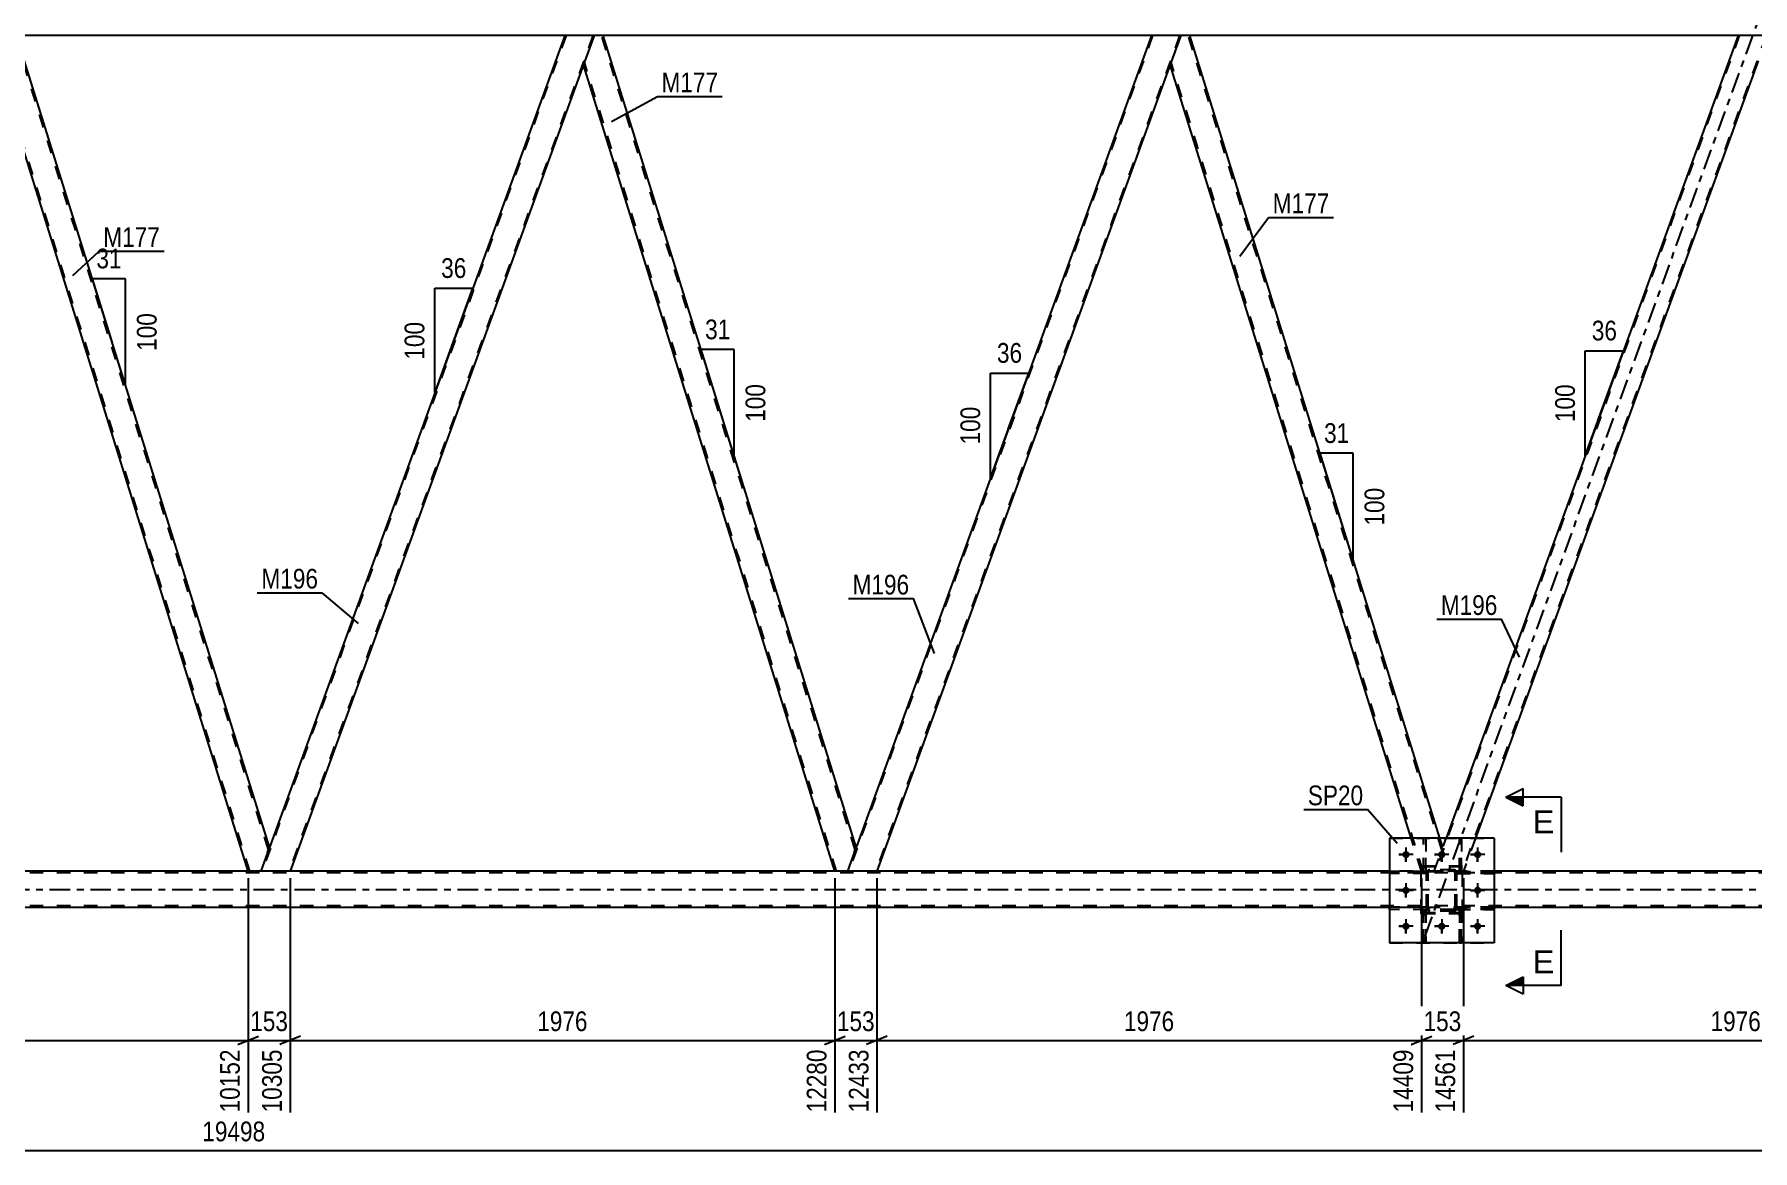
# Model space of a CAD drawing. Header units: millimetres. Extents: x 0 to 841, y 0 to 594.
# Drawn here: x 392.1 to 641.5, y 292.4 to 454.3 of the extents above; entities that cross this region are included whole.
import ezdxf

# ---------------------------------------------------------------- set-up
doc = ezdxf.new("R2010")
doc.units = ezdxf.units.MM
doc.linetypes.add('DXK_LINE_DOT2', pattern=[3.9198, 1.9599, -1.9599])
doc.linetypes.add('DXK_LINE_DOT3', pattern=[5.9187, 2.979, -0.9799, 0.9799, -0.9799])
doc.styles.add('Arial', font='ARIAL.TTF', dxfattribs={"height": 0.2})
doc.styles.add('Arial Narrow', font='ARIALN.TTF', dxfattribs={"height": 0.2})

# ---------------------------------------------------------------- blocks, each defined once
blk = doc.blocks.new('Part-814553119-4105 - 3729')
at = {"color": 2, "linetype": 'Continuous'}
for p, q in [((473.34, 454.14), (471.82, 449.94)), ((474.66, 454.14), (473.34, 454.14)), ((511.37, 336.39), (474.66, 454.14)), ((508.26, 332.92), (471.8, 449.89)), ((471.82, 449.94), (471.82, 449.94)), ((511.09, 335.64), (510.1, 332.92)), ((511.34, 336.33), (511.09, 335.64)), ((511.35, 336.34), (511.34, 336.33))]:
    blk.add_line(p, q, dxfattribs=at)
at = {"color": 7, "linetype": 'DXK_LINE_DOT2'}
for p, q in [((511.23, 336.02), (474.41, 454.14)), ((471.82, 449.94), (471.8, 449.89)), ((508.51, 332.92), (471.93, 450.26)), ((511.09, 335.64), (511.29, 336.17)), ((511.37, 336.39), (511.35, 336.34)), ((510.1, 332.92), (508.26, 332.92))]:
    blk.add_line(p, q, dxfattribs=at)
blk = doc.blocks.new('Part-814553119-4128 - 3729')
at = {"color": 2, "linetype": 'Continuous'}
for p, q in [((388.21, 454.14), (386.68, 449.94)), ((389.53, 454.14), (388.21, 454.14)), ((426.23, 336.39), (389.53, 454.14)), ((423.12, 332.92), (386.66, 449.89)), ((386.68, 449.94), (386.68, 449.94)), ((425.96, 335.64), (424.97, 332.92)), ((426.21, 336.33), (425.96, 335.64)), ((426.21, 336.34), (426.21, 336.33))]:
    blk.add_line(p, q, dxfattribs=at)
at = {"color": 7, "linetype": 'DXK_LINE_DOT2'}
for p, q in [((426.1, 336.02), (389.28, 454.14)), ((386.68, 449.94), (386.66, 449.89)), ((423.37, 332.92), (386.8, 450.26)), ((425.96, 335.64), (426.15, 336.17)), ((426.23, 336.39), (426.21, 336.34)), ((424.97, 332.92), (423.12, 332.92))]:
    blk.add_line(p, q, dxfattribs=at)
blk = doc.blocks.new('Part-814553119-4118 - 3729')
at = {"color": 7, "linetype": 'DXK_LINE_DOT2'}
for p, q in [((738.35, 332.68), (62.88, 332.68)), ((603.95, 332.92), (588.75, 332.92)), ((738.35, 327.88), (62.88, 327.88)), ((603.95, 327.64), (588.75, 327.64))]:
    blk.add_line(p, q, dxfattribs=at)
at = {"color": 2, "linetype": 'Continuous'}
for p, q in [((588.75, 332.92), (348.55, 332.92)), ((738.35, 332.92), (603.95, 332.92)), ((588.75, 327.64), (348.55, 327.64)), ((738.35, 327.64), (603.95, 327.64))]:
    blk.add_line(p, q, dxfattribs=at)
at = {"color": 7, "linetype": 'DXK_LINE_DOT3'}
blk.add_line((62.88, 330.28), (738.35, 330.28), dxfattribs=at)
blk = doc.blocks.new('Part-814553119-3905 - 3729')
at = {"color": 7, "linetype": 'DXK_LINE_DOT2'}
for p, q in [((594.15, 332.9), (588.75, 332.9)), ((588.75, 332.58), (588.75, 332.9)), ((594.15, 332.58), (588.75, 332.58)), ((593.55, 332.58), (593.55, 332.9)), ((594.15, 332.9), (594.15, 332.58))]:
    blk.add_line(p, q, dxfattribs=at)
blk = doc.blocks.new('Part-814553119-3919 - 3729')
at = {"color": 7, "linetype": 'DXK_LINE_DOT2'}
for p, q in [((598.91, 322.54), (598.91, 327.38)), ((598.91, 327.38), (599.23, 327.38)), ((598.91, 326.78), (599.23, 326.78)), ((599.23, 327.38), (599.23, 322.54)), ((599.23, 322.54), (598.91, 322.54))]:
    blk.add_line(p, q, dxfattribs=at)
blk = doc.blocks.new('Part-814553119-3922 - 3729')
at = {"color": 7, "linetype": 'DXK_LINE_DOT2'}
for p, q in [((593.71, 322.54), (593.71, 327.38)), ((593.71, 327.38), (594.03, 327.38)), ((593.71, 326.78), (594.03, 326.78)), ((594.03, 327.38), (594.03, 322.54)), ((594.03, 322.54), (593.71, 322.54))]:
    blk.add_line(p, q, dxfattribs=at)
blk = doc.blocks.new('Part-814553119-3930 - 3729')
at = {"color": 7, "linetype": 'DXK_LINE_DOT2'}
for p, q in [((599.35, 333.54), (593.35, 333.54)), ((593.35, 326.74), (593.35, 333.54)), ((599.35, 326.74), (599.35, 333.54)), ((599.35, 326.74), (593.35, 326.74))]:
    blk.add_line(p, q, dxfattribs=at)
blk = doc.blocks.new('Part-814553119-3934 - 3729')
at = {"color": 7, "linetype": 'DXK_LINE_DOT2'}
for p, q in [((594.15, 327.7), (588.75, 327.7)), ((588.75, 327.38), (588.75, 327.7)), ((594.15, 327.38), (588.75, 327.38)), ((593.55, 327.38), (593.55, 327.7)), ((594.15, 327.7), (594.15, 327.38))]:
    blk.add_line(p, q, dxfattribs=at)
blk = doc.blocks.new('Bolt-814553119-4166 - 3729')
at = {"color": 1, "linetype": 'Continuous'}
for p, q in [((590.11, 335.34), (590.81, 335.34)), ((591.15, 336.38), (591.15, 335.69)), ((591.15, 334.3), (591.15, 335)), ((592.19, 335.34), (591.5, 335.34)), ((595.31, 335.34), (596.01, 335.34)), ((596.35, 336.38), (596.35, 335.69)), ((596.35, 334.3), (596.35, 335)), ((597.39, 335.34), (596.7, 335.34)), ((600.51, 335.34), (601.21, 335.34)), ((601.55, 336.38), (601.55, 335.69)), ((601.55, 334.3), (601.55, 335)), ((602.59, 335.34), (601.9, 335.34)), ((590.11, 330.14), (590.81, 330.14)), ((591.15, 331.18), (591.15, 330.49)), ((591.15, 329.1), (591.15, 329.8)), ((592.19, 330.14), (591.5, 330.14)), ((600.51, 330.14), (601.21, 330.14)), ((601.55, 331.18), (601.55, 330.49)), ((601.55, 329.1), (601.55, 329.8)), ((602.59, 330.14), (601.9, 330.14)), ((590.11, 324.94), (590.81, 324.94)), ((591.15, 325.98), (591.15, 325.29)), ((591.15, 323.9), (591.15, 324.6)), ((592.19, 324.94), (591.5, 324.94)), ((595.31, 324.94), (596.01, 324.94)), ((596.35, 325.98), (596.35, 325.29)), ((596.35, 323.9), (596.35, 324.6)), ((597.39, 324.94), (596.7, 324.94)), ((600.51, 324.94), (601.21, 324.94)), ((601.55, 325.98), (601.55, 325.29)), ((601.55, 323.9), (601.55, 324.6)), ((602.59, 324.94), (601.9, 324.94))]:
    blk.add_line(p, q, dxfattribs=at)
blk = doc.blocks.new('Part-814553119-3957 - 3729')
at = {"color": 7, "linetype": 'DXK_LINE_DOT2'}
for p, q in [((603.95, 327.7), (598.55, 327.7)), ((598.55, 327.7), (598.55, 327.38)), ((598.55, 327.38), (603.95, 327.38)), ((599.15, 327.38), (599.15, 327.7)), ((603.95, 327.38), (603.95, 327.7))]:
    blk.add_line(p, q, dxfattribs=at)
blk = doc.blocks.new('Part-814553119-3958 - 3729')
at = {"color": 7, "linetype": 'DXK_LINE_DOT2'}
for p, q in [((603.95, 332.9), (598.55, 332.9)), ((598.55, 332.9), (598.55, 332.58)), ((598.55, 332.58), (603.95, 332.58)), ((599.15, 332.58), (599.15, 332.9)), ((603.95, 332.58), (603.95, 332.9))]:
    blk.add_line(p, q, dxfattribs=at)
blk = doc.blocks.new('Part-814553119-3961 - 3729')
at = {"color": 7, "linetype": 'DXK_LINE_DOT2'}
for p, q in [((599.23, 327.38), (598.91, 327.38)), ((598.91, 327.38), (598.91, 322.54)), ((598.91, 326.78), (599.23, 326.78)), ((599.23, 322.54), (599.23, 327.38)), ((598.91, 322.54), (599.23, 322.54))]:
    blk.add_line(p, q, dxfattribs=at)
blk = doc.blocks.new('Part-814553119-3975 - 3729')
at = {"color": 2, "linetype": 'Continuous'}
for p, q in [((558.48, 454.14), (556.95, 449.94)), ((559.8, 454.14), (558.48, 454.14)), ((596.08, 337.74), (559.8, 454.14)), ((591.89, 337.74), (556.93, 449.89)), ((556.95, 449.94), (556.95, 449.94))]:
    blk.add_line(p, q, dxfattribs=at)
at = {"color": 7, "linetype": 'DXK_LINE_DOT2'}
for p, q in [((596.36, 336.02), (559.55, 454.14)), ((556.95, 449.94), (556.93, 449.89)), ((593.64, 332.92), (557.07, 450.26)), ((593.39, 332.92), (591.89, 337.74)), ((596.5, 336.39), (596.08, 337.74)), ((595.24, 332.92), (596.5, 336.39)), ((593.39, 332.92), (595.24, 332.92))]:
    blk.add_line(p, q, dxfattribs=at)
blk = doc.blocks.new('Part-814553119-3995 - 3729')
at = {"color": 7, "linetype": 'DXK_LINE_DOT2'}
for p, q in [((598.91, 332.9), (598.91, 337.74)), ((598.91, 337.74), (599.23, 337.74)), ((599.23, 337.74), (599.23, 332.9)), ((598.91, 333.5), (599.23, 333.5)), ((599.23, 332.9), (598.91, 332.9))]:
    blk.add_line(p, q, dxfattribs=at)
blk = doc.blocks.new('Part-814553119-3998 - 3729')
at = {"color": 7, "linetype": 'DXK_LINE_DOT2'}
for p, q in [((593.71, 332.9), (593.71, 337.74)), ((593.71, 337.74), (594.03, 337.74)), ((594.03, 337.74), (594.03, 332.9)), ((593.71, 333.5), (594.03, 333.5)), ((594.03, 332.9), (593.71, 332.9))]:
    blk.add_line(p, q, dxfattribs=at)
blk = doc.blocks.new('Part-814553119-4019 - 3729')
at = {"color": 2, "linetype": 'Continuous'}
for p, q in [((603.95, 337.74), (588.75, 337.74)), ((588.75, 337.74), (588.75, 322.54)), ((603.95, 337.74), (603.95, 322.54)), ((603.95, 322.54), (588.75, 322.54))]:
    blk.add_line(p, q, dxfattribs=at)
blk = doc.blocks.new('Part-814553119-4020 - 3729')
at = {"color": 7, "linetype": 'DXK_LINE_DOT2'}
for p, q in [((588.75, 337.74), (603.95, 337.74)), ((588.75, 337.74), (588.75, 322.54)), ((603.95, 337.74), (603.95, 322.54)), ((588.75, 322.54), (603.95, 322.54))]:
    blk.add_line(p, q, dxfattribs=at)
blk = doc.blocks.new('Part-814553119-4022 - 3729')
at = {"color": 7, "linetype": 'DXK_LINE_DOT2'}
for p, q in [((594.15, 332.66), (594.19, 332.85)), ((594.19, 332.85), (594.15, 332.66)), ((594.15, 327.62), (594.15, 332.66)), ((594.39, 332.66), (594.41, 332.75)), ((594.39, 327.62), (594.39, 332.66)), ((594.41, 332.75), (594.46, 332.83)), ((594.45, 333.11), (594.63, 333.14)), ((594.63, 333.14), (594.45, 333.11)), ((594.46, 332.83), (594.54, 332.88)), ((594.54, 332.88), (594.63, 332.9)), ((598.07, 333.14), (594.63, 333.14)), ((594.63, 332.9), (598.07, 332.9)), ((598.07, 333.14), (598.26, 333.11)), ((598.26, 333.11), (598.07, 333.14)), ((598.07, 332.9), (598.16, 332.88)), ((598.16, 332.88), (598.24, 332.83)), ((598.24, 332.83), (598.29, 332.75)), ((598.29, 332.75), (598.31, 332.66)), ((598.31, 327.62), (598.31, 332.66)), ((598.52, 332.85), (598.55, 332.66)), ((598.55, 332.66), (598.52, 332.85)), ((598.55, 327.62), (598.55, 332.66)), ((594.19, 327.44), (594.15, 327.62)), ((594.15, 327.62), (594.19, 327.44)), ((594.41, 327.53), (594.39, 327.62)), ((594.46, 327.45), (594.41, 327.53)), ((594.63, 327.14), (594.45, 327.18)), ((594.45, 327.18), (594.63, 327.14)), ((594.54, 327.4), (594.46, 327.45)), ((594.63, 327.38), (594.54, 327.4)), ((598.07, 327.38), (594.63, 327.38)), ((598.07, 327.14), (594.63, 327.14)), ((598.16, 327.4), (598.07, 327.38)), ((598.26, 327.18), (598.07, 327.14)), ((598.07, 327.14), (598.26, 327.18)), ((598.24, 327.45), (598.16, 327.4)), ((598.29, 327.53), (598.24, 327.45)), ((598.31, 327.62), (598.29, 327.53)), ((598.55, 327.62), (598.52, 327.44)), ((598.52, 327.44), (598.55, 327.62))]:
    blk.add_line(p, q, dxfattribs=at)
at = {"color": 7, "linetype": 'DXK_LINE_DOT3'}
blk.add_line((596.35, 330.14), (596.35, 330.14), dxfattribs=at)
at = {"color": 7, "linetype": 'DXK_LINE_DOT2'}
for centre, start, end in [((594.63, 332.66), 112.5, 157.5), ((594.63, 332.66), 112.5, 157.5), ((598.07, 332.66), 22.5, 67.5), ((598.07, 332.66), 22.5, 67.5), ((594.63, 327.62), 202.5, 247.5), ((594.63, 327.62), 202.5, 247.5), ((598.07, 327.62), 292.5, 337.5), ((598.07, 327.62), 292.5, 337.5)]:
    blk.add_arc(centre, 0.48, start, end, dxfattribs=at)
blk = doc.blocks.new('Part-814553119-4028 - 3729')
at = {"color": 2, "linetype": 'Continuous'}
for p, q in [((593.71, 337.74), (593.71, 337.74)), ((594.03, 337.74), (593.71, 337.74)), ((594.03, 337.74), (594.03, 337.74))]:
    blk.add_line(p, q, dxfattribs=at)
at = {"color": 7, "linetype": 'DXK_LINE_DOT2'}
for p, q in [((593.71, 332.9), (593.71, 337.74)), ((594.03, 332.9), (594.03, 337.74)), ((593.71, 333.5), (594.03, 333.5)), ((594.03, 332.9), (593.71, 332.9))]:
    blk.add_line(p, q, dxfattribs=at)
blk = doc.blocks.new('Part-814553119-4048 - 3729')
at = {"color": 7, "linetype": 'DXK_LINE_DOT2'}
for p, q in [((728.75, 454.14), (213.69, 454.14)), ((474.66, 454.14), (469.09, 454.14)), ((559.8, 454.14), (554.22, 454.14)), ((644.93, 454.14), (639.36, 454.14))]:
    blk.add_line(p, q, dxfattribs=at)
at = {"color": 2, "linetype": 'Continuous'}
for p, q in [((469.09, 454.14), (389.53, 454.14)), ((554.22, 454.14), (474.66, 454.14)), ((639.36, 454.14), (559.8, 454.14))]:
    blk.add_line(p, q, dxfattribs=at)
blk = doc.blocks.new('Part-814553119-4049 - 3729')
at = {"color": 7, "linetype": 'DXK_LINE_DOT2'}
for p, q in [((594.15, 327.7), (588.75, 327.7)), ((588.75, 327.7), (588.75, 327.38)), ((594.15, 327.38), (588.75, 327.38)), ((593.55, 327.38), (593.55, 327.7)), ((594.15, 327.38), (594.15, 327.7))]:
    blk.add_line(p, q, dxfattribs=at)
blk = doc.blocks.new('Part-814553119-4054 - 3729')
at = {"color": 7, "linetype": 'DXK_LINE_DOT2'}
for p, q in [((554.39, 454.14), (510.27, 332.92)), ((558.31, 454.14), (514.19, 332.92)), ((558.48, 454.14), (556.95, 449.94)), ((511.35, 336.34), (510.1, 332.92)), ((514.36, 332.92), (510.1, 332.92))]:
    blk.add_line(p, q, dxfattribs=at)
at = {"color": 2, "linetype": 'Continuous'}
for p, q in [((554.22, 454.14), (511.35, 336.34)), ((558.48, 454.14), (554.22, 454.14)), ((556.95, 449.94), (514.36, 332.92))]:
    blk.add_line(p, q, dxfattribs=at)
blk = doc.blocks.new('Part-814553119-4064 - 3729')
at = {"color": 7, "linetype": 'DXK_LINE_DOT2'}
for p, q in [((594.03, 327.38), (593.71, 327.38)), ((593.71, 327.38), (593.71, 322.54)), ((593.71, 326.78), (594.03, 326.78)), ((594.03, 322.54), (594.03, 327.38)), ((593.71, 322.54), (594.03, 322.54))]:
    blk.add_line(p, q, dxfattribs=at)
blk = doc.blocks.new('Part-814553119-4069 - 3729')
at = {"color": 7, "linetype": 'DXK_LINE_DOT2'}
for p, q in [((599.35, 333.68), (593.35, 333.68)), ((593.35, 326.88), (593.35, 333.68)), ((599.35, 326.88), (599.35, 333.68)), ((599.35, 326.88), (593.35, 326.88))]:
    blk.add_line(p, q, dxfattribs=at)
blk = doc.blocks.new('Part-814553119-4070 - 3729')
at = {"color": 7, "linetype": 'DXK_LINE_DOT2'}
for p, q in [((594.15, 332.66), (594.19, 332.85)), ((594.19, 332.85), (594.15, 332.66)), ((594.15, 327.62), (594.15, 332.66)), ((594.39, 332.66), (594.41, 332.75)), ((594.39, 327.62), (594.39, 332.66)), ((594.41, 332.75), (594.46, 332.83)), ((594.45, 333.11), (594.63, 333.14)), ((594.63, 333.14), (594.45, 333.11)), ((594.46, 332.83), (594.54, 332.88)), ((594.54, 332.88), (594.63, 332.9)), ((598.07, 333.14), (594.63, 333.14)), ((594.63, 332.9), (598.07, 332.9)), ((598.07, 333.14), (598.26, 333.11)), ((598.26, 333.11), (598.07, 333.14)), ((598.07, 332.9), (598.16, 332.88)), ((598.16, 332.88), (598.24, 332.83)), ((598.24, 332.83), (598.29, 332.75)), ((598.29, 332.75), (598.31, 332.66)), ((598.31, 327.62), (598.31, 332.66)), ((598.52, 332.85), (598.55, 332.66)), ((598.55, 332.66), (598.52, 332.85)), ((598.55, 327.62), (598.55, 332.66)), ((594.19, 327.44), (594.15, 327.62)), ((594.15, 327.62), (594.19, 327.44)), ((594.41, 327.53), (594.39, 327.62)), ((594.46, 327.45), (594.41, 327.53)), ((594.63, 327.14), (594.45, 327.18)), ((594.45, 327.18), (594.63, 327.14)), ((594.54, 327.4), (594.46, 327.45)), ((594.63, 327.38), (594.54, 327.4)), ((598.07, 327.38), (594.63, 327.38)), ((598.07, 327.14), (594.63, 327.14)), ((598.16, 327.4), (598.07, 327.38)), ((598.26, 327.18), (598.07, 327.14)), ((598.07, 327.14), (598.26, 327.18)), ((598.24, 327.45), (598.16, 327.4)), ((598.29, 327.53), (598.24, 327.45)), ((598.31, 327.62), (598.29, 327.53)), ((598.55, 327.62), (598.52, 327.44)), ((598.52, 327.44), (598.55, 327.62))]:
    blk.add_line(p, q, dxfattribs=at)
at = {"color": 7, "linetype": 'DXK_LINE_DOT3'}
blk.add_line((596.35, 330.14), (596.35, 330.14), dxfattribs=at)
at = {"color": 7, "linetype": 'DXK_LINE_DOT2'}
for centre, start, end in [((594.63, 332.66), 112.5, 157.5), ((594.63, 332.66), 112.5, 157.5), ((598.07, 332.66), 22.5, 67.5), ((598.07, 332.66), 22.5, 67.5), ((594.63, 327.62), 202.5, 247.5), ((594.63, 327.62), 202.5, 247.5), ((598.07, 327.62), 292.5, 337.5), ((598.07, 327.62), 292.5, 337.5)]:
    blk.add_arc(centre, 0.48, start, end, dxfattribs=at)
blk = doc.blocks.new('Part-814553119-4072 - 3729')
at = {"color": 7, "linetype": 'DXK_LINE_DOT2'}
for p, q in [((598.55, 327.38), (598.55, 327.7)), ((598.55, 327.7), (603.95, 327.7)), ((603.95, 327.38), (598.55, 327.38)), ((599.15, 327.38), (599.15, 327.7)), ((603.95, 327.7), (603.95, 327.38))]:
    blk.add_line(p, q, dxfattribs=at)
blk = doc.blocks.new('Part-814553119-4099 - 3729')
at = {"color": 2, "linetype": 'Continuous'}
for p, q in [((598.91, 337.74), (598.91, 337.74)), ((599.23, 337.74), (598.91, 337.74)), ((599.23, 337.74), (599.23, 337.74))]:
    blk.add_line(p, q, dxfattribs=at)
at = {"color": 7, "linetype": 'DXK_LINE_DOT2'}
for p, q in [((598.91, 332.9), (598.91, 337.74)), ((599.23, 332.9), (599.23, 337.74)), ((598.91, 333.5), (599.23, 333.5)), ((599.23, 332.9), (598.91, 332.9))]:
    blk.add_line(p, q, dxfattribs=at)
blk = doc.blocks.new('Part-814553119-4110 - 3729')
at = {"color": 7, "linetype": 'DXK_LINE_DOT2'}
for p, q in [((469.26, 454.14), (425.14, 332.92)), ((473.17, 454.14), (429.05, 332.92)), ((473.34, 454.14), (471.82, 449.94)), ((426.21, 336.34), (424.97, 332.92)), ((429.22, 332.92), (424.97, 332.92))]:
    blk.add_line(p, q, dxfattribs=at)
at = {"color": 2, "linetype": 'Continuous'}
for p, q in [((469.09, 454.14), (426.21, 336.34)), ((473.34, 454.14), (469.09, 454.14)), ((471.82, 449.94), (429.22, 332.92))]:
    blk.add_line(p, q, dxfattribs=at)
blk = doc.blocks.new('Part-814553119-4111 - 3729')
at = {"color": 7, "linetype": 'DXK_LINE_DOT2'}
for p, q in [((598.55, 332.58), (598.55, 332.9)), ((598.55, 332.9), (603.95, 332.9)), ((603.95, 332.58), (598.55, 332.58)), ((599.15, 332.58), (599.15, 332.9)), ((603.95, 332.9), (603.95, 332.58))]:
    blk.add_line(p, q, dxfattribs=at)
blk = doc.blocks.new('Part-814553119-4113 - 3729')
at = {"color": 7, "linetype": 'DXK_LINE_DOT2'}
for p, q in [((594.15, 332.9), (588.75, 332.9)), ((588.75, 332.9), (588.75, 332.58)), ((594.15, 332.58), (588.75, 332.58)), ((593.55, 332.58), (593.55, 332.9)), ((594.15, 332.58), (594.15, 332.9))]:
    blk.add_line(p, q, dxfattribs=at)
blk = doc.blocks.new('Part-814553119-4133 - 3729')
at = {"color": 7, "linetype": 'DXK_LINE_DOT3'}
blk.add_line((593.94, 323.52), (644.91, 463.54), dxfattribs=at)
at = {"color": 7, "linetype": 'DXK_LINE_DOT2'}
for p, q in [((639.53, 454.14), (595.41, 332.92)), ((643.44, 454.14), (599.32, 332.92)), ((643.61, 454.14), (642.08, 449.94)), ((595.24, 332.92), (596.99, 337.74)), ((601.25, 337.74), (599.49, 332.92)), ((599.49, 332.92), (595.24, 332.92))]:
    blk.add_line(p, q, dxfattribs=at)
at = {"color": 2, "linetype": 'Continuous'}
for p, q in [((639.36, 454.14), (596.99, 337.74)), ((643.61, 454.14), (639.36, 454.14)), ((642.08, 449.94), (601.25, 337.74))]:
    blk.add_line(p, q, dxfattribs=at)
blk = doc.blocks.new('Bolt-814553119-4165 - 3729')
at = {"linetype": 'Continuous'}
for points in [[(591.67, 335.34, -1), (590.63, 335.34, -1)], [(596.87, 335.34, -1), (595.83, 335.34, -1)], [(602.07, 335.34, -1), (601.03, 335.34, -1)], [(591.67, 330.14, -1), (590.63, 330.14, -1)], [(602.07, 330.14, -1), (601.03, 330.14, -1)], [(591.67, 324.94, -1), (590.63, 324.94, -1)], [(596.87, 324.94, -1), (595.83, 324.94, -1)], [(602.07, 324.94, -1), (601.03, 324.94, -1)]]:
    blk.add_hatch(color=1, dxfattribs=at).paths.add_polyline_path(points)
at = {"color": 1, "linetype": 'Continuous'}
for p, q in [((592.19, 335.34), (590.11, 335.34)), ((591.15, 336.38), (591.15, 334.3)), ((597.39, 335.34), (595.31, 335.34)), ((596.35, 336.38), (596.35, 334.3)), ((602.59, 335.34), (600.51, 335.34)), ((601.55, 336.38), (601.55, 334.3)), ((592.19, 330.14), (590.11, 330.14)), ((591.15, 331.18), (591.15, 329.1)), ((602.59, 330.14), (600.51, 330.14)), ((601.55, 331.18), (601.55, 329.1)), ((592.19, 324.94), (590.11, 324.94)), ((591.15, 325.98), (591.15, 323.9)), ((597.39, 324.94), (595.31, 324.94)), ((596.35, 325.98), (596.35, 323.9)), ((602.59, 324.94), (600.51, 324.94)), ((601.55, 325.98), (601.55, 323.9))]:
    blk.add_line(p, q, dxfattribs=at)
blk = doc.blocks.new('StraightDimension-814553119-11121 - 3729')
at = {"color": 7, "linetype": 'Continuous'}
for p, q in [((423.12, 331.92), (423.12, 297.94)), ((429.22, 331.92), (429.22, 297.94)), ((421.62, 307.78), (424.62, 308.98)), ((423.12, 308.38), (429.22, 308.38)), ((430.72, 308.98), (427.72, 307.78))]:
    blk.add_line(p, q, dxfattribs=at)
at = {"color": 0}
blk.add_wipeout([(429.52, 309.13), (429.52, 313.33), (422.83, 313.33), (422.83, 309.13)], dxfattribs=at)
at = {"color": 0, "linetype": 'Continuous'}
blk.add_wipeout([(428.62, 307.68), (424.42, 307.68), (424.42, 297.34), (428.62, 297.34)], dxfattribs=at)
at = {"color": 3, "style": 'Arial Narrow'}
blk.add_text('153', height=2.863, dxfattribs=at).set_placement((423.43, 309.73))
at = {"color": 3, "linetype": 'Continuous', "style": 'Arial Narrow'}
blk.add_text('10305', height=2.863, rotation=90.0002, dxfattribs=at).set_placement((428.02, 297.94))
blk = doc.blocks.new('AngleDimension-814553119-5189 - 3729')
at = {"color": 7, "linetype": 'Continuous'}
for p, q in [((403.38, 409.69), (400.52, 418.86)), ((405.35, 418.86), (400.52, 418.86)), ((405.35, 403.39), (400.52, 418.86)), ((405.35, 403.39), (405.35, 418.86))]:
    blk.add_line(p, q, dxfattribs=at)
at = {"color": 0}
for points in [[(405.36, 419.76), (405.36, 423.96), (400.51, 423.96), (400.51, 419.76)], [(410.45, 414.47), (406.25, 414.47), (406.25, 407.79), (410.45, 407.79)]]:
    blk.add_wipeout(points, dxfattribs=at)
at = {"color": 3, "style": 'Arial Narrow'}
blk.add_text('31', height=2.863, dxfattribs=at).set_placement((401.11, 420.36))
blk.add_text('100', height=2.863, rotation=90.0002, dxfattribs=at).set_placement((409.85, 408.39))
blk = doc.blocks.new('AngleDimension-814553119-5217 - 3729')
at = {"color": 7, "linetype": 'Continuous'}
for p, q in [((493.68, 408.58), (488.86, 408.58)), ((493.68, 393.11), (488.86, 408.58)), ((493.68, 393.11), (493.68, 408.58)), ((495.6, 386.98), (493.68, 393.11))]:
    blk.add_line(p, q, dxfattribs=at)
at = {"color": 0}
for points in [[(493.7, 409.48), (493.7, 413.68), (488.85, 413.68), (488.85, 409.48)], [(498.78, 404.19), (494.58, 404.19), (494.58, 397.5), (498.78, 397.5)]]:
    blk.add_wipeout(points, dxfattribs=at)
at = {"color": 3, "style": 'Arial Narrow'}
blk.add_text('31', height=2.863, dxfattribs=at).set_placement((489.45, 410.08))
blk.add_text('100', height=2.863, rotation=90.0002, dxfattribs=at).set_placement((498.18, 398.1))
blk = doc.blocks.new('StraightDimension-814553119-11119 - 3729')
at = {"color": 7, "linetype": 'Continuous'}
for p, q in [((508.26, 331.92), (508.26, 297.94)), ((514.36, 331.92), (514.36, 297.94)), ((506.76, 307.78), (509.76, 308.98)), ((508.26, 308.38), (514.36, 308.38)), ((515.86, 308.98), (512.86, 307.78))]:
    blk.add_line(p, q, dxfattribs=at)
at = {"color": 0}
blk.add_wipeout([(514.65, 309.13), (514.65, 313.33), (507.97, 313.33), (507.97, 309.13)], dxfattribs=at)
at = {"color": 0, "linetype": 'Continuous'}
blk.add_wipeout([(513.76, 307.68), (509.56, 307.68), (509.56, 297.34), (513.76, 297.34)], dxfattribs=at)
at = {"color": 3, "style": 'Arial Narrow'}
blk.add_text('153', height=2.863, dxfattribs=at).set_placement((508.57, 309.73))
at = {"color": 3, "linetype": 'Continuous', "style": 'Arial Narrow'}
blk.add_text('12433', height=2.863, rotation=90.0002, dxfattribs=at).set_placement((513.16, 297.94))
blk = doc.blocks.new('StraightDimension-814553119-11118 - 3729')
at = {"color": 7, "linetype": 'Continuous'}
for p, q in [((514.36, 331.92), (514.36, 297.94)), ((593.39, 331.92), (593.39, 297.94)), ((515.86, 308.98), (512.86, 307.78)), ((514.36, 308.38), (593.39, 308.38)), ((591.89, 307.78), (594.89, 308.98))]:
    blk.add_line(p, q, dxfattribs=at)
at = {"color": 0}
blk.add_wipeout([(558.13, 309.13), (558.13, 313.33), (549.62, 313.33), (549.62, 309.13)], dxfattribs=at)
at = {"color": 0, "linetype": 'Continuous'}
blk.add_wipeout([(592.79, 307.68), (588.59, 307.68), (588.59, 297.34), (592.79, 297.34)], dxfattribs=at)
at = {"color": 3, "style": 'Arial Narrow'}
blk.add_text('1976', height=2.863, dxfattribs=at).set_placement((550.22, 309.73))
at = {"color": 3, "linetype": 'Continuous', "style": 'Arial Narrow'}
blk.add_text('14409', height=2.863, rotation=90.0002, dxfattribs=at).set_placement((592.19, 297.94))
blk = doc.blocks.new('AngleDimension-814553119-5259 - 3729')
at = {"color": 7, "linetype": 'Continuous'}
for p, q in [((617.17, 408.41), (622.71, 408.41)), ((617.17, 393.19), (622.71, 408.41)), ((617.17, 393.19), (617.17, 408.41)), ((619.02, 398.25), (622.71, 408.41))]:
    blk.add_line(p, q, dxfattribs=at)
at = {"color": 0}
for points in [[(622.37, 409.31), (622.37, 413.51), (617.52, 413.51), (617.52, 409.31)], [(616.27, 404.14), (612.07, 404.14), (612.07, 397.46), (616.27, 397.46)]]:
    blk.add_wipeout(points, dxfattribs=at)
at = {"color": 3, "style": 'Arial Narrow'}
blk.add_text('36', height=2.863, dxfattribs=at).set_placement((618.12, 409.91))
blk.add_text('100', height=2.863, rotation=90.0002, dxfattribs=at).set_placement((615.67, 398.06))
blk = doc.blocks.new('StraightDimension-814553119-4482 - 3729')
at = {"color": 7, "linetype": 'Continuous'}
blk.add_line((52.02, 292.4), (790.08, 292.4), dxfattribs=at)
at = {"color": 0}
blk.add_wipeout([(426.22, 293.15), (426.22, 297.35), (415.88, 297.35), (415.88, 293.15)], dxfattribs=at)
at = {"color": 3, "style": 'Arial Narrow'}
blk.add_text('19498', height=2.863, dxfattribs=at).set_placement((416.48, 293.75))
blk = doc.blocks.new('AngleDimension-814553119-5203 - 3729')
at = {"color": 7, "linetype": 'Continuous'}
for p, q in [((450.2, 417.47), (455.74, 417.47)), ((450.2, 402.25), (455.74, 417.47)), ((450.2, 402.25), (450.2, 417.47)), ((450.55, 403.2), (455.74, 417.47))]:
    blk.add_line(p, q, dxfattribs=at)
at = {"color": 0}
for points in [[(455.4, 418.37), (455.4, 422.57), (450.54, 422.57), (450.54, 418.37)], [(449.3, 413.2), (445.1, 413.2), (445.1, 406.52), (449.3, 406.52)]]:
    blk.add_wipeout(points, dxfattribs=at)
at = {"color": 3, "style": 'Arial Narrow'}
blk.add_text('36', height=2.863, dxfattribs=at).set_placement((451.14, 418.97))
blk.add_text('100', height=2.863, rotation=90.0002, dxfattribs=at).set_placement((448.7, 407.12))
blk = doc.blocks.new('AngleDimension-814553119-5231 - 3729')
at = {"color": 7, "linetype": 'Continuous'}
for p, q in [((530.86, 405.17), (536.4, 405.17)), ((530.86, 389.95), (536.4, 405.17)), ((530.86, 389.95), (530.86, 405.17)), ((533.44, 397.03), (536.4, 405.17))]:
    blk.add_line(p, q, dxfattribs=at)
at = {"color": 0}
for points in [[(536.06, 406.07), (536.06, 410.27), (531.2, 410.27), (531.2, 406.07)], [(529.96, 400.9), (525.76, 400.9), (525.76, 394.22), (529.96, 394.22)]]:
    blk.add_wipeout(points, dxfattribs=at)
at = {"color": 3, "style": 'Arial Narrow'}
blk.add_text('36', height=2.863, dxfattribs=at).set_placement((531.8, 406.67))
blk.add_text('100', height=2.863, rotation=90.0002, dxfattribs=at).set_placement((529.36, 394.82))
blk = doc.blocks.new('AngleDimension-814553119-5245 - 3729')
at = {"color": 7, "linetype": 'Continuous'}
for p, q in [((580.94, 386.3), (578.69, 393.54)), ((583.51, 393.54), (578.69, 393.54)), ((583.51, 378.07), (578.69, 393.54)), ((583.51, 378.07), (583.51, 393.54))]:
    blk.add_line(p, q, dxfattribs=at)
at = {"color": 0}
for points in [[(583.53, 394.44), (583.53, 398.64), (578.67, 398.64), (578.67, 394.44)], [(588.61, 389.15), (584.41, 389.15), (584.41, 382.46), (588.61, 382.46)]]:
    blk.add_wipeout(points, dxfattribs=at)
at = {"color": 3, "style": 'Arial Narrow'}
blk.add_text('31', height=2.863, dxfattribs=at).set_placement((579.27, 395.04))
blk.add_text('100', height=2.863, rotation=90.0002, dxfattribs=at).set_placement((588.01, 383.06))
blk = doc.blocks.new('StraightDimension-814553119-11116 - 3729')
at = {"color": 7, "linetype": 'Continuous'}
for p, q in [((599.49, 331.92), (599.49, 297.94)), ((678.53, 331.92), (678.53, 297.94)), ((600.99, 308.98), (597.99, 307.78)), ((599.49, 308.38), (678.53, 308.38)), ((677.03, 307.78), (680.03, 308.98))]:
    blk.add_line(p, q, dxfattribs=at)
at = {"color": 0}
blk.add_wipeout([(643.27, 309.13), (643.27, 313.33), (634.75, 313.33), (634.75, 309.13)], dxfattribs=at)
at = {"color": 0, "linetype": 'Continuous'}
blk.add_wipeout([(677.93, 307.68), (673.73, 307.68), (673.73, 297.34), (677.93, 297.34)], dxfattribs=at)
at = {"color": 3, "style": 'Arial Narrow'}
blk.add_text('1976', height=2.863, dxfattribs=at).set_placement((635.35, 309.73))
at = {"color": 3, "linetype": 'Continuous', "style": 'Arial Narrow'}
blk.add_text('16537', height=2.863, rotation=90.0002, dxfattribs=at).set_placement((677.33, 297.94))
blk = doc.blocks.new('StraightDimension-814553119-11117 - 3729')
at = {"color": 7, "linetype": 'Continuous'}
for p, q in [((593.39, 331.92), (593.39, 297.94)), ((599.49, 331.92), (599.49, 297.94)), ((591.89, 307.78), (594.89, 308.98)), ((593.39, 308.38), (599.49, 308.38)), ((600.99, 308.98), (597.99, 307.78))]:
    blk.add_line(p, q, dxfattribs=at)
at = {"color": 0}
blk.add_wipeout([(599.78, 309.13), (599.78, 313.33), (593.1, 313.33), (593.1, 309.13)], dxfattribs=at)
at = {"color": 0, "linetype": 'Continuous'}
blk.add_wipeout([(598.89, 307.68), (594.69, 307.68), (594.69, 297.34), (598.89, 297.34)], dxfattribs=at)
at = {"color": 3, "style": 'Arial Narrow'}
blk.add_text('153', height=2.863, dxfattribs=at).set_placement((593.7, 309.73))
at = {"color": 3, "linetype": 'Continuous', "style": 'Arial Narrow'}
blk.add_text('14561', height=2.863, rotation=90.0002, dxfattribs=at).set_placement((598.29, 297.94))
blk = doc.blocks.new('StraightDimension-814553119-11120 - 3729')
at = {"color": 7, "linetype": 'Continuous'}
for p, q in [((429.22, 331.92), (429.22, 297.94)), ((508.26, 331.92), (508.26, 297.94)), ((430.72, 308.98), (427.72, 307.78)), ((429.22, 308.38), (508.26, 308.38)), ((506.76, 307.78), (509.76, 308.98))]:
    blk.add_line(p, q, dxfattribs=at)
at = {"color": 0}
blk.add_wipeout([(473, 309.13), (473, 313.33), (464.48, 313.33), (464.48, 309.13)], dxfattribs=at)
at = {"color": 0, "linetype": 'Continuous'}
blk.add_wipeout([(507.66, 307.68), (503.46, 307.68), (503.46, 297.34), (507.66, 297.34)], dxfattribs=at)
at = {"color": 3, "style": 'Arial Narrow'}
blk.add_text('1976', height=2.863, dxfattribs=at).set_placement((465.08, 309.73))
at = {"color": 3, "linetype": 'Continuous', "style": 'Arial Narrow'}
blk.add_text('12280', height=2.863, rotation=90.0002, dxfattribs=at).set_placement((507.06, 297.94))
blk = doc.blocks.new('StraightDimension-814553119-11122 - 3729')
at = {"color": 7, "linetype": 'Continuous'}
for p, q in [((344.09, 331.92), (344.09, 299.76)), ((423.12, 331.92), (423.12, 297.94)), ((345.59, 308.98), (342.59, 307.78)), ((344.09, 308.38), (423.12, 308.38)), ((421.62, 307.78), (424.62, 308.98))]:
    blk.add_line(p, q, dxfattribs=at)
at = {"color": 0}
blk.add_wipeout([(387.86, 309.13), (387.86, 313.33), (379.35, 313.33), (379.35, 309.13)], dxfattribs=at)
at = {"color": 0, "linetype": 'Continuous'}
blk.add_wipeout([(422.52, 307.68), (418.32, 307.68), (418.32, 297.34), (422.52, 297.34)], dxfattribs=at)
at = {"color": 3, "style": 'Arial Narrow'}
blk.add_text('1976', height=2.863, dxfattribs=at).set_placement((379.95, 309.73))
at = {"color": 3, "linetype": 'Continuous', "style": 'Arial Narrow'}
blk.add_text('10152', height=2.863, rotation=90.0002, dxfattribs=at).set_placement((421.92, 297.94))
blk = doc.blocks.new('Mark-814553119-4129 - 3729')
at = {"color": 0}
blk.add_wipeout([(604.43, 370.09), (604.43, 373.09), (596.21, 373.09), (596.21, 370.09)], dxfattribs=at)
blk.add_wipeout([(604.43, 370.09), (604.43, 373.09), (596.21, 373.09), (596.21, 370.09)], dxfattribs=at)
at = {"color": 30, "linetype": 'Continuous'}
for p in [(595.61, 369.49), (607.62, 363.97)]:
    blk.add_line(p, (605.03, 369.49), dxfattribs=at)
at = {"color": 3, "style": 'Arial Narrow'}
blk.add_text('M196', height=2.863, dxfattribs=at).set_placement((596.21, 370.09))
blk = doc.blocks.new('Mark-814553119-4124 - 3729')
at = {"color": 0}
blk.add_wipeout([(410.34, 423.47), (410.34, 426.47), (402.11, 426.47), (402.11, 423.47)], dxfattribs=at)
blk.add_wipeout([(410.34, 423.47), (410.34, 426.47), (402.11, 426.47), (402.11, 423.47)], dxfattribs=at)
at = {"color": 30, "linetype": 'Continuous'}
for p, q in [((397.67, 419.34), (401.51, 422.87)), ((401.51, 422.87), (410.94, 422.87))]:
    blk.add_line(p, q, dxfattribs=at)
at = {"color": 3, "style": 'Arial Narrow'}
blk.add_text('M177', height=2.863, dxfattribs=at).set_placement((402.11, 423.47))
blk = doc.blocks.new('Mark-814553119-4106 - 3729')
at = {"color": 0}
blk.add_wipeout([(433.28, 373.92), (433.28, 376.92), (425.06, 376.92), (425.06, 373.92)], dxfattribs=at)
blk.add_wipeout([(433.28, 373.92), (433.28, 376.92), (425.06, 376.92), (425.06, 373.92)], dxfattribs=at)
at = {"color": 30, "linetype": 'Continuous'}
for p in [(424.46, 373.32), (439.13, 368.87)]:
    blk.add_line(p, (433.88, 373.32), dxfattribs=at)
at = {"color": 3, "style": 'Arial Narrow'}
blk.add_text('M196', height=2.863, dxfattribs=at).set_placement((425.06, 373.92))
blk = doc.blocks.new('Mark-814553119-3971 - 3729')
at = {"color": 0}
blk.add_wipeout([(580.05, 428.36), (580.05, 431.36), (571.82, 431.36), (571.82, 428.36)], dxfattribs=at)
blk.add_wipeout([(580.05, 428.36), (580.05, 431.36), (571.82, 431.36), (571.82, 428.36)], dxfattribs=at)
at = {"color": 30, "linetype": 'Continuous'}
for p, q in [((567.06, 422.15), (571.22, 427.76)), ((571.22, 427.76), (580.65, 427.76))]:
    blk.add_line(p, q, dxfattribs=at)
at = {"color": 3, "style": 'Arial Narrow'}
blk.add_text('M177', height=2.863, dxfattribs=at).set_placement((571.82, 428.36))
blk = doc.blocks.new('Mark-814553119-4015 - 3729')
at = {"color": 0}
blk.add_wipeout([(584.95, 342.49), (584.95, 345.49), (576.91, 345.49), (576.91, 342.49)], dxfattribs=at)
blk.add_wipeout([(584.95, 342.49), (584.95, 345.49), (576.91, 345.49), (576.91, 342.49)], dxfattribs=at)
at = {"color": 30, "linetype": 'Continuous'}
for p in [(576.31, 341.89), (589.9, 336.95)]:
    blk.add_line(p, (585.55, 341.89), dxfattribs=at)
at = {"color": 3, "style": 'Arial Narrow'}
blk.add_text('SP20', height=2.863, dxfattribs=at).set_placement((576.91, 342.49))
blk = doc.blocks.new('Mark-814553119-4050 - 3729')
at = {"color": 0}
blk.add_wipeout([(519.08, 373.06), (519.08, 376.06), (510.85, 376.06), (510.85, 373.06)], dxfattribs=at)
blk.add_wipeout([(519.08, 373.06), (519.08, 376.06), (510.85, 376.06), (510.85, 373.06)], dxfattribs=at)
at = {"color": 30, "linetype": 'Continuous'}
for p in [(510.25, 372.46), (522.72, 364.5)]:
    blk.add_line(p, (519.68, 372.46), dxfattribs=at)
at = {"color": 3, "style": 'Arial Narrow'}
blk.add_text('M196', height=2.863, dxfattribs=at).set_placement((510.85, 373.06))
blk = doc.blocks.new('Mark-814553119-4101 - 3729')
at = {"color": 0}
blk.add_wipeout([(491.34, 445.9), (491.34, 448.9), (483.12, 448.9), (483.12, 445.9)], dxfattribs=at)
blk.add_wipeout([(491.34, 445.9), (491.34, 448.9), (483.12, 448.9), (483.12, 445.9)], dxfattribs=at)
at = {"color": 30, "linetype": 'Continuous'}
for p, q in [((475.85, 441.64), (482.52, 445.3)), ((482.52, 445.3), (491.94, 445.3))]:
    blk.add_line(p, q, dxfattribs=at)
at = {"color": 3, "style": 'Arial Narrow'}
blk.add_text('M177', height=2.863, dxfattribs=at).set_placement((483.12, 445.9))
blk = doc.blocks.new('SectionMark-814553119-5357 - 3729')
at = {"linetype": 'Continuous'}
for points in [[(608.17, 343.67), (608.17, 342.42), (605.67, 343.67)], [(608.17, 317.61), (608.17, 316.36), (605.67, 316.36)]]:
    blk.add_hatch(color=6, dxfattribs=at).paths.add_polyline_path(points)
at = {"color": 6, "linetype": 'Continuous'}
for p, q in [((605.67, 343.67), (608.17, 344.92)), ((608.17, 342.42), (608.17, 344.92)), ((613.67, 343.67), (605.67, 343.67)), ((605.67, 343.67), (608.17, 342.42)), ((605.67, 316.36), (608.17, 317.61)), ((608.17, 317.61), (608.17, 315.11)), ((613.67, 316.36), (605.67, 316.36)), ((608.17, 315.11), (605.67, 316.36))]:
    blk.add_line(p, q, dxfattribs=at)
at = {"color": 0, "linetype": 'Continuous'}
for points in [[(612.67, 338.42), (612.67, 341.92), (609.56, 341.92), (609.56, 338.42)], [(612.67, 318.11), (612.67, 321.61), (609.56, 321.61), (609.56, 318.11)]]:
    blk.add_wipeout(points, dxfattribs=at)
at = {"color": 6, "linetype": 'Continuous'}
for p, q in [((613.67, 343.67), (613.67, 335.67)), ((613.67, 316.36), (613.67, 324.36))]:
    blk.add_line(p, q, dxfattribs=at)
at = {"color": 3, "linetype": 'Continuous', "style": 'Arial'}
for p in [(609.56, 338.42), (609.56, 318.11)]:
    blk.add_text('E', height=3.34, dxfattribs=at).set_placement(p)

msp = doc.modelspace()

# ---------------------------------------------------------------- block references
for name in ['Part-814553119-4133 - 3729', 'Part-814553119-4048 - 3729', 'Part-814553119-4128 - 3729', 'Part-814553119-4110 - 3729', 'Part-814553119-4105 - 3729', 'Part-814553119-4054 - 3729', 'Part-814553119-3975 - 3729', 'Part-814553119-4019 - 3729', 'Part-814553119-4020 - 3729', 'Part-814553119-3998 - 3729', 'Part-814553119-4028 - 3729', 'Part-814553119-3995 - 3729', 'Part-814553119-4099 - 3729', 'Bolt-814553119-4166 - 3729', 'Bolt-814553119-4165 - 3729', 'Part-814553119-4118 - 3729', 'Part-814553119-3905 - 3729', 'Part-814553119-4113 - 3729', 'Part-814553119-4069 - 3729', 'Part-814553119-3930 - 3729', 'Part-814553119-4022 - 3729', 'Part-814553119-4070 - 3729', 'Part-814553119-3958 - 3729', 'Part-814553119-4111 - 3729', 'Part-814553119-3934 - 3729', 'Part-814553119-4049 - 3729', 'Part-814553119-3922 - 3729', 'Part-814553119-4064 - 3729', 'Part-814553119-3957 - 3729', 'Part-814553119-4072 - 3729', 'Part-814553119-3919 - 3729', 'Part-814553119-3961 - 3729']:
    msp.add_blockref(name, (0, 0))

# ---------------------------------------------------------------- next in the draw order: block references
for name in ['AngleDimension-814553119-5189 - 3729', 'AngleDimension-814553119-5217 - 3729', 'AngleDimension-814553119-5259 - 3729', 'StraightDimension-814553119-11121 - 3729', 'StraightDimension-814553119-11119 - 3729']:
    msp.add_blockref(name, (0, 0))

# ---------------------------------------------------------------- next in the draw order: block references
msp.add_blockref('StraightDimension-814553119-11118 - 3729', (0, 0))

# ---------------------------------------------------------------- next in the draw order: block references
msp.add_blockref('StraightDimension-814553119-4482 - 3729', (0, 0))

# ---------------------------------------------------------------- next in the draw order: block references
for name in ['Mark-814553119-4101 - 3729', 'Mark-814553119-3971 - 3729', 'Mark-814553119-4124 - 3729', 'AngleDimension-814553119-5203 - 3729', 'AngleDimension-814553119-5231 - 3729', 'AngleDimension-814553119-5245 - 3729', 'Mark-814553119-4106 - 3729', 'Mark-814553119-4050 - 3729', 'Mark-814553119-4129 - 3729', 'Mark-814553119-4015 - 3729', 'StraightDimension-814553119-11122 - 3729', 'StraightDimension-814553119-11120 - 3729', 'StraightDimension-814553119-11116 - 3729']:
    msp.add_blockref(name, (0, 0))

# ---------------------------------------------------------------- next in the draw order: block references
for name in ['SectionMark-814553119-5357 - 3729', 'StraightDimension-814553119-11117 - 3729']:
    msp.add_blockref(name, (0, 0))

doc.saveas('drawing.dxf')
